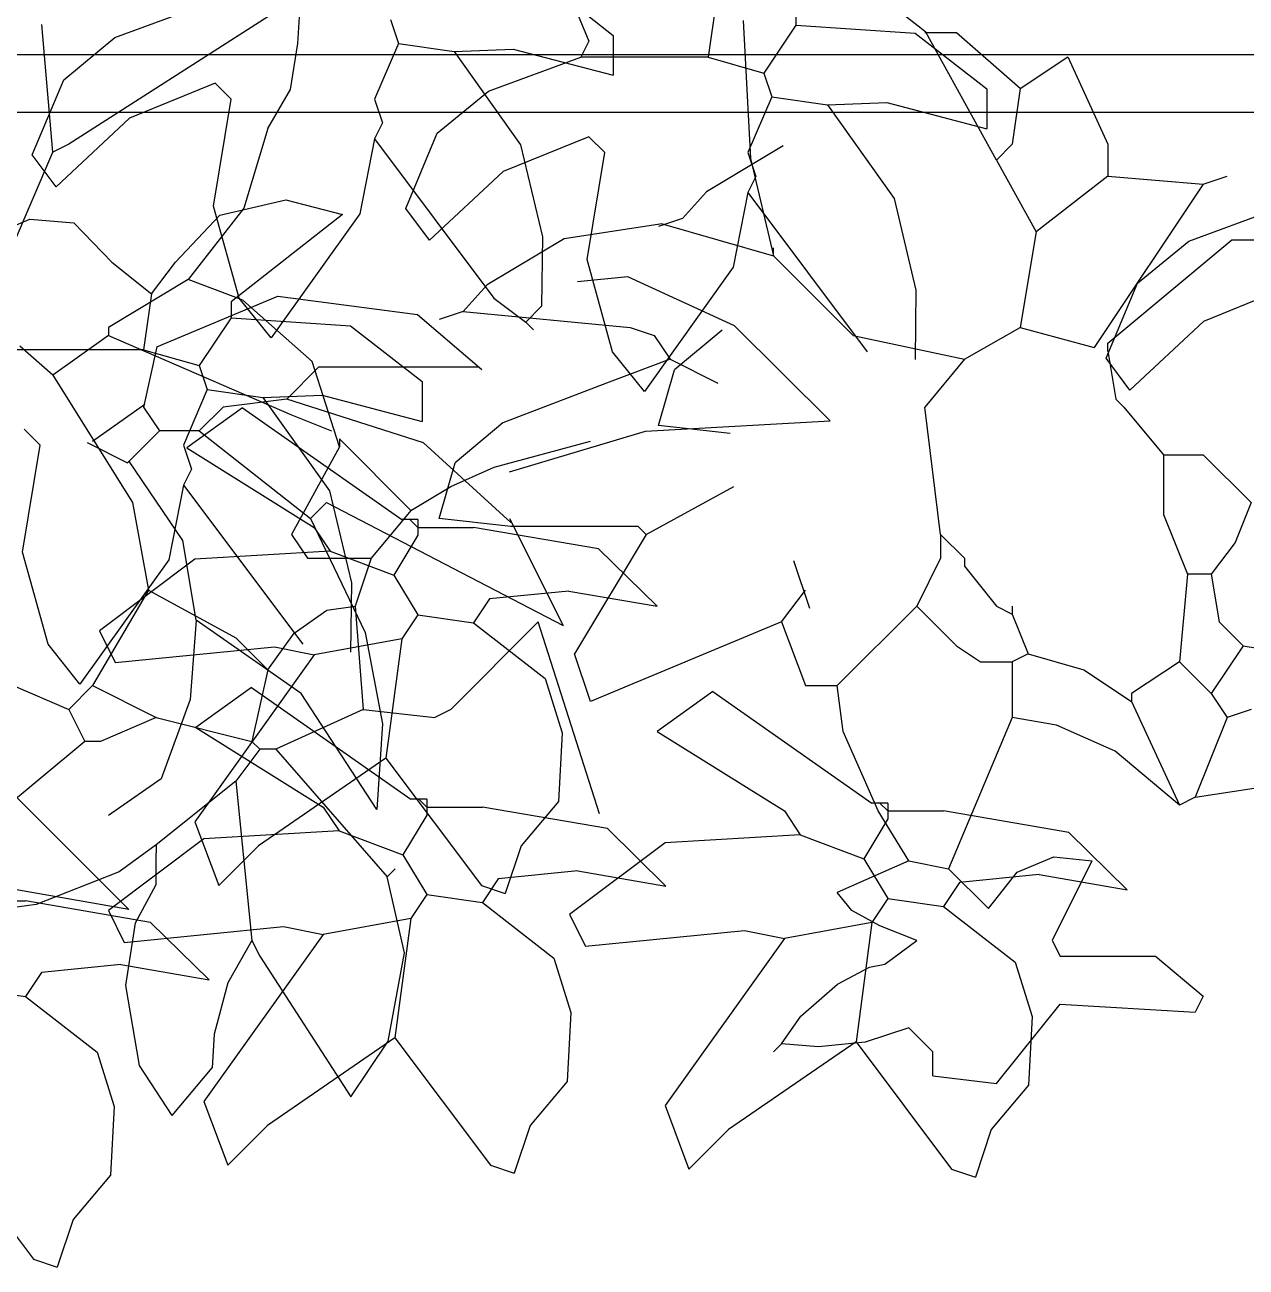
# Model space of a CAD drawing. Header units: millimetres. Extents: x 182 to 305, y 81 to 164.
# Drawn here: x 260.5463 to 260.7586, y 109.4168 to 109.6328 of the extents above; entities that cross this region are included whole.
import ezdxf

# ---------------------------------------------------------------- set-up
doc = ezdxf.new("R2010")
doc.units = ezdxf.units.MM
doc.layers.add('86', color=7, linetype='Continuous')
doc.layers.add('LF', color=7, linetype='Continuous')

msp = doc.modelspace()

# ---------------------------------------------------------------- linework, layer by layer
at = {"layer": '86', "color": 252}
for p, q in [((260.666455, 109.636878), (260.665072, 109.627192)), ((260.666455, 109.636878), (260.665072, 109.627192)), ((260.680295, 109.635495), (260.680295, 109.632726)), ((260.680295, 109.635495), (260.680295, 109.632726)), ((260.551133, 109.610651), (260.549224, 109.63288)), ((260.551133, 109.610651), (260.549224, 109.63288)), ((260.588493, 109.634171), (260.553902, 109.612033)), ((260.588493, 109.634171), (260.553902, 109.612033)), ((260.561936, 109.630583), (260.57232, 109.634407)), ((260.561936, 109.630583), (260.57232, 109.634407)), ((260.593705, 109.629551), (260.594031, 109.634171)), ((260.593705, 109.629551), (260.594031, 109.634171)), ((260.609825, 109.63373), (260.611212, 109.629579)), ((260.609825, 109.63373), (260.611212, 109.629579)), ((260.642461, 109.634407), (260.644315, 109.629957)), ((260.642461, 109.634407), (260.644315, 109.629957)), ((260.644146, 109.634407), (260.648575, 109.630961)), ((260.644146, 109.634407), (260.648575, 109.630961)), ((260.671149, 109.633545), (260.67242, 109.60958)), ((260.671149, 109.633545), (260.67242, 109.60958)), ((260.702922, 109.631548), (260.699218, 109.634407)), ((260.702922, 109.631548), (260.699218, 109.634407)), ((260.55304, 109.62326), (260.561936, 109.630583)), ((260.55304, 109.62326), (260.561936, 109.630583)), ((260.648575, 109.630961), (260.648575, 109.624045)), ((260.648575, 109.630961), (260.648575, 109.624045)), ((260.680295, 109.632726), (260.674757, 109.624423)), ((260.680295, 109.632726), (260.674757, 109.624423)), ((260.680295, 109.632726), (260.701052, 109.631344)), ((260.680295, 109.632726), (260.701052, 109.631344)), ((260.701052, 109.631344), (260.713507, 109.621654)), ((260.701052, 109.631344), (260.713507, 109.621654)), ((260.708269, 109.631408), (260.702735, 109.631408)), ((260.708269, 109.631408), (260.702735, 109.631408)), ((260.715189, 109.609264), (260.702922, 109.631548)), ((260.715189, 109.609264), (260.702922, 109.631548)), ((260.719341, 109.621718), (260.708269, 109.631408)), ((260.719341, 109.621718), (260.708269, 109.631408)), ((260.592434, 109.621563), (260.593705, 109.629551)), ((260.592434, 109.621563), (260.593705, 109.629551)), ((260.611212, 109.629579), (260.607061, 109.619894)), ((260.611212, 109.629579), (260.607061, 109.619894)), ((260.611212, 109.629579), (260.620897, 109.628196)), ((260.611212, 109.629579), (260.620897, 109.628196)), ((260.620899, 109.628197), (260.6312, 109.628586)), ((260.620899, 109.628197), (260.6312, 109.628586)), ((260.6312, 109.628586), (260.648575, 109.624045)), ((260.6312, 109.628586), (260.648575, 109.624045)), ((260.644315, 109.629957), (260.642933, 109.627192)), ((260.644315, 109.629957), (260.642933, 109.627192)), ((260.620899, 109.628196), (260.632471, 109.611943)), ((260.620899, 109.628196), (260.632471, 109.611943)), ((260.626868, 109.621276), (260.642933, 109.627192)), ((260.626868, 109.621276), (260.642933, 109.627192)), ((260.665072, 109.627192), (260.642933, 109.627192)), ((260.665072, 109.627192), (260.642933, 109.627192)), ((260.665072, 109.627192), (260.674757, 109.624423)), ((260.665072, 109.627192), (260.674757, 109.624423)), ((260.719341, 109.621718), (260.727643, 109.627256)), ((260.719341, 109.621718), (260.727643, 109.627256)), ((260.727643, 109.627256), (260.734564, 109.612033)), ((260.727643, 109.627256), (260.734564, 109.612033)), ((260.674757, 109.624423), (260.676144, 109.620272)), ((260.674757, 109.624423), (260.676144, 109.620272)), ((260.547554, 109.610204), (260.55304, 109.62326)), ((260.547554, 109.610204), (260.55304, 109.62326)), ((260.579383, 109.62266), (260.564478, 109.616603)), ((260.579383, 109.62266), (260.564478, 109.616603)), ((260.579383, 109.622658), (260.582152, 109.619894)), ((260.579383, 109.622658), (260.582152, 109.619894)), ((260.579093, 109.601291), (260.582152, 109.619894)), ((260.579093, 109.601291), (260.582152, 109.619894)), ((260.588496, 109.614802), (260.592434, 109.621563)), ((260.588496, 109.614802), (260.592434, 109.621563)), ((260.607061, 109.619894), (260.608443, 109.615742)), ((260.607061, 109.619894), (260.608443, 109.615742)), ((260.617971, 109.613953), (260.626868, 109.621276)), ((260.617971, 109.613953), (260.626868, 109.621276)), ((260.676144, 109.620272), (260.671993, 109.610587)), ((260.676144, 109.620272), (260.671993, 109.610587)), ((260.676144, 109.620272), (260.685829, 109.61889)), ((260.676144, 109.620272), (260.685829, 109.61889)), ((260.713507, 109.621654), (260.713507, 109.614738)), ((260.713507, 109.621654), (260.713507, 109.614738)), ((260.719341, 109.621718), (260.717958, 109.612033)), ((260.719341, 109.621718), (260.717958, 109.612033)), ((260.68583, 109.61889), (260.696132, 109.619279)), ((260.68583, 109.61889), (260.696132, 109.619279)), ((260.685831, 109.618889), (260.697403, 109.602636)), ((260.685831, 109.618889), (260.697403, 109.602636)), ((260.696132, 109.619279), (260.713507, 109.614738)), ((260.696132, 109.619279), (260.713507, 109.614738)), ((260.564478, 109.616603), (260.551706, 109.60467)), ((260.564478, 109.616603), (260.551706, 109.60467)), ((260.608443, 109.615742), (260.607061, 109.612973)), ((260.608443, 109.615742), (260.607061, 109.612973)), ((260.588496, 109.614802), (260.584344, 109.600961)), ((260.588496, 109.614802), (260.584344, 109.600961)), ((260.612486, 109.600897), (260.617971, 109.613953)), ((260.612486, 109.600897), (260.617971, 109.613953)), ((260.644315, 109.613353), (260.62941, 109.607296)), ((260.644315, 109.613353), (260.62941, 109.607296)), ((260.644315, 109.613352), (260.647084, 109.610587)), ((260.644315, 109.613352), (260.647084, 109.610587)), ((260.553902, 109.612033), (260.551133, 109.610651)), ((260.553902, 109.612033), (260.551133, 109.610651)), ((260.60706, 109.612972), (260.604511, 109.59996)), ((260.60706, 109.612972), (260.604511, 109.59996)), ((260.607061, 109.612973), (260.627818, 109.585296)), ((260.607061, 109.612973), (260.627818, 109.585296)), ((260.632471, 109.611943), (260.636284, 109.595966)), ((260.632471, 109.611943), (260.636284, 109.595966)), ((260.678134, 109.611747), (260.66479, 109.603758)), ((260.678134, 109.611747), (260.66479, 109.603758)), ((260.717958, 109.612033), (260.715189, 109.609264)), ((260.717958, 109.612033), (260.715189, 109.609264)), ((260.734564, 109.612033), (260.734564, 109.606499)), ((260.734564, 109.612033), (260.734564, 109.606499)), ((260.54414, 109.594268), (260.551133, 109.610651)), ((260.54414, 109.594268), (260.551133, 109.610651)), ((260.551706, 109.60467), (260.547554, 109.610204)), ((260.551706, 109.60467), (260.547554, 109.610204)), ((260.644025, 109.591985), (260.647084, 109.610587)), ((260.644025, 109.591985), (260.647084, 109.610587)), ((260.671993, 109.610587), (260.673375, 109.606435)), ((260.671993, 109.610587), (260.673375, 109.606435)), ((260.67242, 109.60958), (260.676444, 109.592658)), ((260.67242, 109.60958), (260.676444, 109.592658)), ((260.715189, 109.609264), (260.72211, 109.59681)), ((260.715189, 109.609264), (260.72211, 109.59681)), ((260.62941, 109.607296), (260.616637, 109.595364)), ((260.62941, 109.607296), (260.616637, 109.595364)), ((260.673375, 109.606435), (260.671993, 109.603666)), ((260.673375, 109.606435), (260.671993, 109.603666)), ((260.734564, 109.606499), (260.72211, 109.59681)), ((260.734564, 109.606499), (260.72211, 109.59681)), ((260.75117, 109.605113), (260.732214, 109.576694)), ((260.75117, 109.605113), (260.732214, 109.576694)), ((260.734564, 109.606499), (260.75117, 109.605113)), ((260.734564, 109.606499), (260.75117, 109.605113)), ((260.75117, 109.605113), (260.755321, 109.606499)), ((260.75117, 109.605113), (260.755321, 109.606499)), ((260.66479, 109.603758), (260.660598, 109.59912)), ((260.66479, 109.603758), (260.660598, 109.59912)), ((260.671992, 109.603665), (260.669443, 109.590653)), ((260.671992, 109.603665), (260.669443, 109.590653)), ((260.671993, 109.603666), (260.692749, 109.575989)), ((260.671993, 109.603666), (260.692749, 109.575989)), ((260.697403, 109.602636), (260.701215, 109.586659)), ((260.697403, 109.602636), (260.701215, 109.586659)), ((260.584344, 109.600961), (260.574659, 109.588507)), ((260.584344, 109.600961), (260.574659, 109.588507)), ((260.583535, 109.585296), (260.579093, 109.601291)), ((260.583535, 109.585296), (260.579093, 109.601291)), ((260.580179, 109.599706), (260.591617, 109.602369)), ((260.580179, 109.599706), (260.591617, 109.602369)), ((260.591617, 109.602369), (260.601505, 109.599853)), ((260.591617, 109.602369), (260.601505, 109.599853)), ((260.616637, 109.595364), (260.612486, 109.600897)), ((260.616637, 109.595364), (260.612486, 109.600897)), ((260.748643, 109.595215), (260.764707, 109.601132)), ((260.748643, 109.595215), (260.764707, 109.601132)), ((260.539234, 109.595702), (260.547135, 109.59904)), ((260.539234, 109.595702), (260.547135, 109.59904)), ((260.547135, 109.59904), (260.554761, 109.598375)), ((260.547135, 109.59904), (260.554761, 109.598375)), ((260.554761, 109.598375), (260.561378, 109.59155)), ((260.554761, 109.598375), (260.561378, 109.59155)), ((260.572445, 109.59155), (260.580179, 109.599706)), ((260.572445, 109.59155), (260.580179, 109.599706)), ((260.601505, 109.599853), (260.582135, 109.584634)), ((260.601505, 109.599853), (260.582135, 109.584634)), ((260.604511, 109.59996), (260.589071, 109.578377)), ((260.604511, 109.59996), (260.589071, 109.578377)), ((260.657069, 109.598196), (260.640012, 109.5956)), ((260.657069, 109.598196), (260.640012, 109.5956)), ((260.660598, 109.59912), (260.656447, 109.597738)), ((260.660598, 109.59912), (260.656447, 109.597738)), ((260.657069, 109.598196), (260.676444, 109.592658)), ((260.657069, 109.598196), (260.676444, 109.592658)), ((260.72211, 109.59681), (260.719341, 109.580204)), ((260.72211, 109.59681), (260.719341, 109.580204)), ((260.640012, 109.5956), (260.626667, 109.587611)), ((260.640012, 109.5956), (260.626667, 109.587611)), ((260.636284, 109.595966), (260.63612, 109.583913)), ((260.636284, 109.595966), (260.63612, 109.583913)), ((260.676444, 109.592658), (260.676444, 109.594045)), ((260.676444, 109.592658), (260.676444, 109.594045)), ((260.734564, 109.577439), (260.756152, 109.595427)), ((260.734564, 109.577439), (260.756152, 109.595427)), ((260.739746, 109.587892), (260.748643, 109.595215)), ((260.739746, 109.587892), (260.748643, 109.595215)), ((260.756152, 109.595427), (260.800986, 109.595427)), ((260.756152, 109.595427), (260.800986, 109.595427)), ((260.648466, 109.575989), (260.644025, 109.591985)), ((260.648466, 109.575989), (260.644025, 109.591985)), ((260.676444, 109.592658), (260.690281, 109.578822)), ((260.676444, 109.592658), (260.690281, 109.578822)), ((260.561378, 109.59155), (260.568294, 109.586016)), ((260.561378, 109.59155), (260.568294, 109.586016)), ((260.568294, 109.586016), (260.572445, 109.59155)), ((260.568294, 109.586016), (260.572445, 109.59155)), ((260.669443, 109.590653), (260.654003, 109.56907)), ((260.669443, 109.590653), (260.654003, 109.56907)), ((260.574659, 109.588507), (260.560823, 109.580204)), ((260.574659, 109.588507), (260.560823, 109.580204)), ((260.584174, 109.584948), (260.574659, 109.588507)), ((260.584174, 109.584948), (260.574659, 109.588507)), ((260.626667, 109.587611), (260.622476, 109.582973)), ((260.626667, 109.587611), (260.622476, 109.582973)), ((260.651095, 109.589012), (260.642369, 109.588127)), ((260.651095, 109.589012), (260.642369, 109.588127)), ((260.669675, 109.58046), (260.651095, 109.589012)), ((260.669675, 109.58046), (260.651095, 109.589012)), ((260.734261, 109.574836), (260.739746, 109.587892)), ((260.734261, 109.574836), (260.739746, 109.587892)), ((260.568294, 109.586016), (260.566911, 109.576331)), ((260.568294, 109.586016), (260.566911, 109.576331)), ((260.569212, 109.57682), (260.590225, 109.585625)), ((260.569212, 109.57682), (260.590225, 109.585625)), ((260.589068, 109.578379), (260.583535, 109.585296)), ((260.589068, 109.578379), (260.583535, 109.585296)), ((260.590225, 109.585625), (260.61456, 109.582438)), ((260.590225, 109.585625), (260.61456, 109.582438)), ((260.627818, 109.585296), (260.633351, 109.581144)), ((260.627818, 109.585296), (260.633351, 109.581144)), ((260.701215, 109.586659), (260.701052, 109.574607)), ((260.701215, 109.586659), (260.701052, 109.574607)), ((260.76609, 109.587292), (260.751184, 109.581235)), ((260.76609, 109.587292), (260.751184, 109.581235)), ((260.582135, 109.584634), (260.582135, 109.581865)), ((260.582135, 109.584634), (260.582135, 109.581865)), ((260.596247, 109.574297), (260.584174, 109.584948)), ((260.596247, 109.574297), (260.584174, 109.584948)), ((260.63612, 109.583913), (260.633351, 109.581144)), ((260.63612, 109.583913), (260.633351, 109.581144)), ((260.582135, 109.581865), (260.576597, 109.573562)), ((260.582135, 109.581865), (260.576597, 109.573562)), ((260.582135, 109.581865), (260.602892, 109.580483)), ((260.582135, 109.581865), (260.602892, 109.580483)), ((260.61456, 109.582438), (260.625714, 109.572878)), ((260.61456, 109.582438), (260.625714, 109.572878)), ((260.622476, 109.582973), (260.618324, 109.581591)), ((260.622476, 109.582973), (260.618324, 109.581591)), ((260.622476, 109.582973), (260.651536, 109.580204)), ((260.622476, 109.582973), (260.651536, 109.580204)), ((260.633351, 109.581144), (260.634734, 109.579762)), ((260.633351, 109.581144), (260.634734, 109.579762)), ((260.751184, 109.581235), (260.738412, 109.569303)), ((260.751184, 109.581235), (260.738412, 109.569303)), ((260.560823, 109.578822), (260.551133, 109.571901)), ((260.560823, 109.578822), (260.551133, 109.571901)), ((260.560823, 109.580204), (260.560823, 109.578822)), ((260.560823, 109.580204), (260.560823, 109.578822)), ((260.560823, 109.578822), (260.592647, 109.564985)), ((260.560823, 109.578822), (260.592647, 109.564985)), ((260.602892, 109.580483), (260.615346, 109.570793)), ((260.602892, 109.580483), (260.615346, 109.570793)), ((260.651536, 109.580204), (260.655687, 109.578822)), ((260.651536, 109.580204), (260.655687, 109.578822)), ((260.655687, 109.578822), (260.658452, 109.57467)), ((260.655687, 109.578822), (260.658452, 109.57467)), ((260.667515, 109.579745), (260.659212, 109.572829)), ((260.667515, 109.579745), (260.659212, 109.572829)), ((260.686284, 109.563944), (260.669675, 109.58046)), ((260.686284, 109.563944), (260.669675, 109.58046)), ((260.690281, 109.578822), (260.709655, 109.57467)), ((260.690281, 109.578822), (260.709655, 109.57467)), ((260.709655, 109.57467), (260.719341, 109.580204)), ((260.709655, 109.57467), (260.719341, 109.580204)), ((260.719341, 109.580204), (260.732214, 109.576694)), ((260.719341, 109.580204), (260.732214, 109.576694)), ((260.551133, 109.571901), (260.545411, 109.57696)), ((260.551133, 109.571901), (260.545411, 109.57696)), ((260.569212, 109.57682), (260.566888, 109.566368)), ((260.569212, 109.57682), (260.566888, 109.566368)), ((260.734564, 109.576053), (260.734564, 109.577439)), ((260.734564, 109.576053), (260.734564, 109.577439)), ((260.566911, 109.576331), (260.544772, 109.576331)), ((260.566911, 109.576331), (260.544772, 109.576331)), ((260.566911, 109.576331), (260.576597, 109.573562)), ((260.566911, 109.576331), (260.576597, 109.573562)), ((260.658452, 109.57467), (260.647384, 109.570519)), ((260.658452, 109.57467), (260.647384, 109.570519)), ((260.654, 109.569073), (260.648466, 109.575989)), ((260.654, 109.569073), (260.648466, 109.575989)), ((260.658452, 109.57467), (260.666755, 109.570519)), ((260.658452, 109.57467), (260.666755, 109.570519)), ((260.709655, 109.57467), (260.702735, 109.566368)), ((260.709655, 109.57467), (260.702735, 109.566368)), ((260.738412, 109.569303), (260.734261, 109.574836)), ((260.738412, 109.569303), (260.734261, 109.574836)), ((260.734564, 109.576053), (260.735946, 109.56775)), ((260.734564, 109.576053), (260.735946, 109.56775)), ((260.576597, 109.573562), (260.577983, 109.569411)), ((260.576597, 109.573562), (260.577983, 109.569411)), ((260.597331, 109.573288), (260.591797, 109.56775)), ((260.597331, 109.573288), (260.591797, 109.56775)), ((260.60095, 109.559447), (260.596247, 109.574297)), ((260.60095, 109.559447), (260.596247, 109.574297)), ((260.625275, 109.573288), (260.597331, 109.573288)), ((260.625275, 109.573288), (260.597331, 109.573288)), ((260.656447, 109.56314), (260.659212, 109.572829)), ((260.656447, 109.56314), (260.659212, 109.572829)), ((260.551133, 109.571901), (260.564974, 109.549762)), ((260.551133, 109.571901), (260.564974, 109.549762)), ((260.615346, 109.570793), (260.615346, 109.563877)), ((260.615346, 109.570793), (260.615346, 109.563877)), ((260.647384, 109.570519), (260.629392, 109.563599)), ((260.647384, 109.570519), (260.629392, 109.563599)), ((260.577983, 109.569411), (260.573832, 109.559726)), ((260.577983, 109.569411), (260.573832, 109.559726)), ((260.577983, 109.569411), (260.587669, 109.568028)), ((260.577983, 109.569411), (260.587669, 109.568028)), ((260.58767, 109.568029), (260.597971, 109.568418)), ((260.58767, 109.568029), (260.597971, 109.568418)), ((260.58767, 109.568028), (260.599242, 109.551775)), ((260.58767, 109.568028), (260.599242, 109.551775)), ((260.597971, 109.568418), (260.615346, 109.563877)), ((260.597971, 109.568418), (260.615346, 109.563877)), ((260.558, 109.560449), (260.56715, 109.566839)), ((260.558, 109.560449), (260.56715, 109.566839)), ((260.566888, 109.566368), (260.569657, 109.562216)), ((260.566888, 109.566368), (260.569657, 109.562216)), ((260.584135, 109.566209), (260.574445, 109.559292)), ((260.584135, 109.566209), (260.574445, 109.559292)), ((260.580725, 109.566368), (260.576574, 109.562216)), ((260.580725, 109.566368), (260.576574, 109.562216)), ((260.591797, 109.56775), (260.580725, 109.566368)), ((260.591797, 109.56775), (260.580725, 109.566368)), ((260.584135, 109.566209), (260.611808, 109.546838)), ((260.584135, 109.566209), (260.611808, 109.546838)), ((260.615574, 109.560131), (260.591797, 109.56775)), ((260.615574, 109.560131), (260.591797, 109.56775)), ((260.705504, 109.544228), (260.702735, 109.566368)), ((260.705504, 109.544228), (260.702735, 109.566368)), ((260.735946, 109.56775), (260.737329, 109.566368)), ((260.735946, 109.56775), (260.737329, 109.566368)), ((260.737329, 109.566368), (260.744249, 109.558065)), ((260.737329, 109.566368), (260.744249, 109.558065)), ((260.592647, 109.564985), (260.599568, 109.562216)), ((260.592647, 109.564985), (260.599568, 109.562216)), ((260.654192, 109.562175), (260.686284, 109.563944)), ((260.654192, 109.562175), (260.686284, 109.563944)), ((260.546155, 109.56249), (260.548924, 109.559726)), ((260.546155, 109.56249), (260.548924, 109.559726)), ((260.564119, 109.556682), (260.569657, 109.562216)), ((260.564119, 109.556682), (260.569657, 109.562216)), ((260.576574, 109.562216), (260.569657, 109.562216)), ((260.576574, 109.562216), (260.569657, 109.562216)), ((260.576574, 109.562216), (260.595948, 109.546993)), ((260.576574, 109.562216), (260.595948, 109.546993)), ((260.629392, 109.563599), (260.621089, 109.556682)), ((260.629392, 109.563599), (260.621089, 109.556682)), ((260.630545, 109.555097), (260.654192, 109.562175)), ((260.630545, 109.555097), (260.654192, 109.562175)), ((260.668901, 109.561757), (260.656447, 109.56314)), ((260.668901, 109.561757), (260.656447, 109.56314)), ((260.545864, 109.541123), (260.548924, 109.559726)), ((260.545864, 109.541123), (260.548924, 109.559726)), ((260.557082, 109.560201), (260.564119, 109.556682)), ((260.557082, 109.560201), (260.564119, 109.556682)), ((260.573832, 109.559726), (260.575214, 109.555574)), ((260.573832, 109.559726), (260.575214, 109.555574)), ((260.60095, 109.559447), (260.592647, 109.544228)), ((260.60095, 109.559447), (260.592647, 109.544228)), ((260.60095, 109.560834), (260.60095, 109.559447)), ((260.60095, 109.560834), (260.613404, 109.54838)), ((260.60095, 109.560834), (260.60095, 109.559447)), ((260.60095, 109.560834), (260.613404, 109.54838)), ((260.630784, 109.546321), (260.615574, 109.560131)), ((260.630784, 109.546321), (260.615574, 109.560131)), ((260.627872, 109.555922), (260.644648, 109.560449)), ((260.627872, 109.555922), (260.644648, 109.560449)), ((260.574445, 109.559292), (260.596589, 109.545452)), ((260.574445, 109.559292), (260.596589, 109.545452)), ((260.744249, 109.558065), (260.744226, 109.547669)), ((260.744249, 109.558065), (260.744226, 109.547669)), ((260.744249, 109.558065), (260.75117, 109.558065)), ((260.744249, 109.558065), (260.75117, 109.558065)), ((260.75117, 109.558065), (260.759472, 109.549762)), ((260.75117, 109.558065), (260.759472, 109.549762)), ((260.573759, 109.54314), (260.564354, 109.556987)), ((260.573759, 109.54314), (260.564354, 109.556987)), ((260.575214, 109.555574), (260.573832, 109.552805)), ((260.575214, 109.555574), (260.573832, 109.552805)), ((260.618324, 109.546993), (260.621089, 109.556682)), ((260.618324, 109.546993), (260.621089, 109.556682)), ((260.620325, 109.552531), (260.627872, 109.555922)), ((260.620325, 109.552531), (260.627872, 109.555922)), ((260.573831, 109.552804), (260.571282, 109.539792)), ((260.573831, 109.552804), (260.571282, 109.539792)), ((260.573832, 109.552805), (260.594589, 109.525128)), ((260.573832, 109.552805), (260.594589, 109.525128)), ((260.599242, 109.551775), (260.603055, 109.535798)), ((260.599242, 109.551775), (260.603055, 109.535798)), ((260.613404, 109.54838), (260.620325, 109.552531)), ((260.613404, 109.54838), (260.620325, 109.552531)), ((260.6543, 109.544228), (260.669524, 109.552531)), ((260.6543, 109.544228), (260.669524, 109.552531)), ((260.564974, 109.549762), (260.567739, 109.534539)), ((260.564974, 109.549762), (260.567739, 109.534539)), ((260.595948, 109.546993), (260.598717, 109.549762)), ((260.595948, 109.546993), (260.598717, 109.549762)), ((260.598717, 109.549762), (260.639862, 109.528368)), ((260.598717, 109.549762), (260.639862, 109.528368)), ((260.759472, 109.549762), (260.756703, 109.542842)), ((260.759472, 109.549762), (260.756703, 109.542842)), ((260.595948, 109.546993), (260.605434, 109.5272)), ((260.595948, 109.546993), (260.605434, 109.5272)), ((260.613404, 109.54838), (260.606488, 109.540077)), ((260.613404, 109.54838), (260.606488, 109.540077)), ((260.613195, 109.546838), (260.611808, 109.546838)), ((260.613195, 109.546838), (260.611808, 109.546838)), ((260.614577, 109.546838), (260.613195, 109.546838)), ((260.613195, 109.546838), (260.614577, 109.545452)), ((260.614577, 109.546838), (260.613195, 109.546838)), ((260.613195, 109.546838), (260.614577, 109.545452)), ((260.614577, 109.546838), (260.614577, 109.545452)), ((260.614577, 109.546838), (260.614577, 109.545452)), ((260.630779, 109.545611), (260.618324, 109.546993)), ((260.630779, 109.545611), (260.618324, 109.546993)), ((260.630542, 109.546993), (260.639862, 109.528368)), ((260.630542, 109.546993), (260.639862, 109.528368)), ((260.744226, 109.547669), (260.748401, 109.537308)), ((260.744226, 109.547669), (260.748401, 109.537308)), ((260.592647, 109.544228), (260.595416, 109.540077)), ((260.592647, 109.544228), (260.595416, 109.540077)), ((260.596589, 109.545452), (260.599354, 109.5413)), ((260.596589, 109.545452), (260.599354, 109.5413)), ((260.614577, 109.545452), (260.624262, 109.545452)), ((260.614577, 109.545452), (260.614577, 109.544069)), ((260.614577, 109.545452), (260.624262, 109.545452)), ((260.614577, 109.545452), (260.614577, 109.544069)), ((260.646023, 109.541707), (260.624262, 109.545452)), ((260.646023, 109.541707), (260.624262, 109.545452)), ((260.652918, 109.545611), (260.630779, 109.545611)), ((260.652918, 109.545611), (260.630779, 109.545611)), ((260.6543, 109.544228), (260.641846, 109.523471)), ((260.6543, 109.544228), (260.641846, 109.523471)), ((260.6543, 109.544228), (260.652918, 109.545611)), ((260.6543, 109.544228), (260.652918, 109.545611)), ((260.705504, 109.544228), (260.709655, 109.540077)), ((260.705504, 109.544228), (260.705504, 109.540077)), ((260.705504, 109.544228), (260.709655, 109.540077)), ((260.705504, 109.544228), (260.705504, 109.540077)), ((260.576029, 109.529325), (260.573759, 109.54314)), ((260.576029, 109.529325), (260.573759, 109.54314)), ((260.614577, 109.544069), (260.610426, 109.537149)), ((260.614577, 109.544069), (260.610426, 109.537149)), ((260.756703, 109.542842), (260.752552, 109.537308)), ((260.756703, 109.542842), (260.752552, 109.537308)), ((260.550306, 109.525128), (260.545864, 109.541123)), ((260.550306, 109.525128), (260.545864, 109.541123)), ((260.575832, 109.539918), (260.559226, 109.527464)), ((260.575832, 109.539918), (260.559226, 109.527464)), ((260.599354, 109.5413), (260.575832, 109.539918)), ((260.599354, 109.5413), (260.575832, 109.539918)), ((260.595416, 109.540077), (260.606488, 109.540077)), ((260.595416, 109.540077), (260.606488, 109.540077)), ((260.599354, 109.5413), (260.610426, 109.537149)), ((260.599354, 109.5413), (260.610426, 109.537149)), ((260.606488, 109.540077), (260.603719, 109.531774)), ((260.606488, 109.540077), (260.603719, 109.531774)), ((260.656191, 109.531722), (260.646023, 109.541707)), ((260.656191, 109.531722), (260.646023, 109.541707)), ((260.705504, 109.540077), (260.701353, 109.531774)), ((260.705504, 109.540077), (260.701353, 109.531774)), ((260.709655, 109.540077), (260.709655, 109.53869)), ((260.709655, 109.540077), (260.709655, 109.53869)), ((260.571282, 109.539792), (260.555842, 109.518209)), ((260.571282, 109.539792), (260.555842, 109.518209)), ((260.682738, 109.531315), (260.679969, 109.539618)), ((260.682738, 109.531315), (260.679969, 109.539618)), ((260.709655, 109.53869), (260.715189, 109.531774)), ((260.709655, 109.53869), (260.715189, 109.531774)), ((260.603055, 109.535798), (260.602892, 109.523745)), ((260.603055, 109.535798), (260.602892, 109.523745)), ((260.610426, 109.537149), (260.614577, 109.530233)), ((260.610426, 109.537149), (260.614577, 109.530233)), ((260.748401, 109.537308), (260.747018, 109.522084)), ((260.748401, 109.537308), (260.747018, 109.522084)), ((260.752552, 109.537308), (260.748401, 109.537308)), ((260.752552, 109.537308), (260.748401, 109.537308)), ((260.752552, 109.537308), (260.753934, 109.529005)), ((260.752552, 109.537308), (260.753934, 109.529005)), ((260.567739, 109.534539), (260.558054, 109.517933)), ((260.567739, 109.534539), (260.558054, 109.517933)), ((260.567739, 109.534539), (260.582962, 109.526236)), ((260.567739, 109.534539), (260.582962, 109.526236)), ((260.640868, 109.534384), (260.627031, 109.532997)), ((260.640868, 109.534384), (260.627031, 109.532997)), ((260.640868, 109.534384), (260.656191, 109.531722)), ((260.640868, 109.534384), (260.656191, 109.531722)), ((260.677827, 109.529005), (260.681978, 109.534539)), ((260.677827, 109.529005), (260.681978, 109.534539)), ((260.598789, 109.531026), (260.603719, 109.531774)), ((260.598789, 109.531026), (260.603719, 109.531774)), ((260.603719, 109.531774), (260.605101, 109.513782)), ((260.603719, 109.531774), (260.605101, 109.513782)), ((260.627031, 109.532997), (260.624262, 109.528846)), ((260.627031, 109.532997), (260.624262, 109.528846)), ((260.701353, 109.531774), (260.687512, 109.517933)), ((260.701353, 109.531774), (260.687512, 109.517933)), ((260.701353, 109.531774), (260.708269, 109.524853)), ((260.701353, 109.531774), (260.708269, 109.524853)), ((260.715189, 109.531774), (260.717958, 109.530387)), ((260.715189, 109.531774), (260.717958, 109.530387)), ((260.717958, 109.531774), (260.717958, 109.530387)), ((260.717958, 109.531774), (260.717958, 109.530387)), ((260.576029, 109.529325), (260.575015, 109.515515)), ((260.576029, 109.529325), (260.575015, 109.515515)), ((260.594281, 109.516578), (260.576029, 109.529325)), ((260.594281, 109.516578), (260.576029, 109.529325)), ((260.59307, 109.527032), (260.598789, 109.531026)), ((260.59307, 109.527032), (260.598789, 109.531026)), ((260.614577, 109.530233), (260.611808, 109.526081)), ((260.614577, 109.530233), (260.611808, 109.526081)), ((260.614577, 109.530233), (260.624262, 109.528846)), ((260.614577, 109.530233), (260.624262, 109.528846)), ((260.717958, 109.530387), (260.720723, 109.523471)), ((260.717958, 109.530387), (260.720723, 109.523471)), ((260.559226, 109.527464), (260.561991, 109.52193)), ((260.559226, 109.527464), (260.561991, 109.52193)), ((260.588496, 109.520702), (260.59307, 109.527032)), ((260.588496, 109.520702), (260.59307, 109.527032)), ((260.605434, 109.5272), (260.608476, 109.511266)), ((260.605434, 109.5272), (260.608476, 109.511266)), ((260.635548, 109.529005), (260.620325, 109.513782)), ((260.635548, 109.529005), (260.620325, 109.513782)), ((260.624262, 109.528846), (260.636716, 109.519161)), ((260.624262, 109.528846), (260.636716, 109.519161)), ((260.646162, 109.495642), (260.635548, 109.529005)), ((260.646162, 109.495642), (260.635548, 109.529005)), ((260.677827, 109.529005), (260.644615, 109.515168)), ((260.677827, 109.529005), (260.644615, 109.515168)), ((260.677827, 109.529005), (260.681978, 109.517933)), ((260.677827, 109.529005), (260.681978, 109.517933)), ((260.753934, 109.529005), (260.758086, 109.524853)), ((260.753934, 109.529005), (260.758086, 109.524853)), ((260.55584, 109.518211), (260.550306, 109.525128)), ((260.55584, 109.518211), (260.550306, 109.525128)), ((260.582962, 109.526236), (260.588496, 109.520702)), ((260.582962, 109.526236), (260.588496, 109.520702)), ((260.611808, 109.526081), (260.596589, 109.523312)), ((260.611808, 109.526081), (260.596589, 109.523312)), ((260.611808, 109.526081), (260.609043, 109.505324)), ((260.611808, 109.526081), (260.609043, 109.505324)), ((260.708269, 109.524853), (260.71242, 109.522084)), ((260.708269, 109.524853), (260.71242, 109.522084)), ((260.758086, 109.524853), (260.752552, 109.516551)), ((260.758086, 109.524853), (260.752552, 109.516551)), ((260.758086, 109.524853), (260.766389, 109.523471)), ((260.758086, 109.524853), (260.766389, 109.523471)), ((260.561991, 109.52193), (260.589668, 109.524695)), ((260.561991, 109.52193), (260.589668, 109.524695)), ((260.596589, 109.523312), (260.575832, 109.494252)), ((260.596589, 109.523312), (260.575832, 109.494252)), ((260.589668, 109.524695), (260.596589, 109.523312)), ((260.589668, 109.524695), (260.596589, 109.523312)), ((260.644615, 109.515168), (260.641846, 109.523471)), ((260.644615, 109.515168), (260.641846, 109.523471)), ((260.720723, 109.523471), (260.717958, 109.522084)), ((260.720723, 109.523471), (260.717958, 109.522084)), ((260.720723, 109.523471), (260.730412, 109.520702)), ((260.720723, 109.523471), (260.730412, 109.520702)), ((260.588496, 109.520702), (260.585731, 109.508248)), ((260.588496, 109.520702), (260.585731, 109.508248)), ((260.71242, 109.522084), (260.717958, 109.522084)), ((260.71242, 109.522084), (260.717958, 109.522084)), ((260.717958, 109.522084), (260.717958, 109.512399)), ((260.717958, 109.522084), (260.717958, 109.512399)), ((260.730412, 109.520702), (260.738715, 109.515168)), ((260.730412, 109.520702), (260.738715, 109.515168)), ((260.747018, 109.522084), (260.738715, 109.516551)), ((260.747018, 109.522084), (260.738715, 109.516551)), ((260.747018, 109.522084), (260.752552, 109.516551)), ((260.747018, 109.522084), (260.752552, 109.516551)), ((260.636716, 109.519161), (260.639669, 109.509753)), ((260.636716, 109.519161), (260.639669, 109.509753)), ((260.544217, 109.517933), (260.553902, 109.513782)), ((260.544217, 109.517933), (260.553902, 109.513782)), ((260.558054, 109.517933), (260.553902, 109.513782)), ((260.558054, 109.517933), (260.553902, 109.513782)), ((260.558054, 109.517933), (260.569125, 109.512399)), ((260.558054, 109.517933), (260.569125, 109.512399)), ((260.585691, 109.517582), (260.576001, 109.510666)), ((260.585691, 109.517582), (260.576001, 109.510666)), ((260.585691, 109.517582), (260.613364, 109.498212)), ((260.585691, 109.517582), (260.613364, 109.498212)), ((260.607462, 109.496395), (260.594281, 109.516578)), ((260.607462, 109.496395), (260.594281, 109.516578)), ((260.665877, 109.516902), (260.656188, 109.509985)), ((260.665877, 109.516902), (260.656188, 109.509985)), ((260.665877, 109.516902), (260.693551, 109.497531)), ((260.665877, 109.516902), (260.693551, 109.497531)), ((260.681978, 109.517933), (260.687512, 109.517933)), ((260.681978, 109.517933), (260.687512, 109.517933)), ((260.68856, 109.509989), (260.687512, 109.517933)), ((260.68856, 109.509989), (260.687512, 109.517933)), ((260.738715, 109.516551), (260.738715, 109.515168)), ((260.738715, 109.516551), (260.738715, 109.515168)), ((260.752552, 109.516551), (260.755321, 109.512399)), ((260.752552, 109.516551), (260.755321, 109.512399)), ((260.575015, 109.515515), (260.569945, 109.501706)), ((260.575015, 109.515515), (260.569945, 109.501706)), ((260.738715, 109.515168), (260.747018, 109.497176)), ((260.738715, 109.515168), (260.747018, 109.497176)), ((260.530908, 109.512399), (260.564316, 109.478991)), ((260.530908, 109.512399), (260.564316, 109.478991)), ((260.553902, 109.513782), (260.556671, 109.508248)), ((260.553902, 109.513782), (260.556671, 109.508248)), ((260.569125, 109.512399), (260.559436, 109.508248)), ((260.569125, 109.512399), (260.559436, 109.508248)), ((260.569125, 109.512399), (260.585731, 109.508248)), ((260.569125, 109.512399), (260.585731, 109.508248)), ((260.605101, 109.513782), (260.589882, 109.506865)), ((260.605101, 109.513782), (260.589882, 109.506865)), ((260.605101, 109.513782), (260.617556, 109.512399)), ((260.605101, 109.513782), (260.617556, 109.512399)), ((260.620325, 109.513782), (260.617556, 109.512399)), ((260.620325, 109.513782), (260.617556, 109.512399)), ((260.717958, 109.512399), (260.706886, 109.486108)), ((260.717958, 109.512399), (260.706886, 109.486108)), ((260.725671, 109.511055), (260.717958, 109.512399)), ((260.725671, 109.511055), (260.717958, 109.512399)), ((260.755321, 109.512399), (260.749783, 109.498563)), ((260.755321, 109.512399), (260.749783, 109.498563)), ((260.759472, 109.513782), (260.755321, 109.512399)), ((260.759472, 109.513782), (260.755321, 109.512399)), ((260.576001, 109.510666), (260.598145, 109.496825)), ((260.576001, 109.510666), (260.598145, 109.496825)), ((260.608476, 109.511266), (260.607462, 109.496395)), ((260.608476, 109.511266), (260.607462, 109.496395)), ((260.639669, 109.509753), (260.639033, 109.497771)), ((260.639669, 109.509753), (260.639033, 109.497771)), ((260.656188, 109.509985), (260.678332, 109.496144)), ((260.656188, 109.509985), (260.678332, 109.496144)), ((260.694661, 109.496143), (260.68856, 109.509989)), ((260.694661, 109.496143), (260.68856, 109.509989)), ((260.735838, 109.506528), (260.725671, 109.511055)), ((260.735838, 109.506528), (260.725671, 109.511055)), ((260.556671, 109.508248), (260.540065, 109.494411)), ((260.556671, 109.508248), (260.540065, 109.494411)), ((260.559436, 109.508248), (260.556671, 109.508248)), ((260.559436, 109.508248), (260.556671, 109.508248)), ((260.585731, 109.508248), (260.587113, 109.506865)), ((260.585731, 109.508248), (260.587113, 109.506865)), ((260.587113, 109.506865), (260.582962, 109.501327)), ((260.587113, 109.506865), (260.582962, 109.501327)), ((260.609043, 109.505324), (260.586899, 109.490101)), ((260.609043, 109.505324), (260.586899, 109.490101)), ((260.589882, 109.506865), (260.587113, 109.506865)), ((260.589882, 109.506865), (260.587113, 109.506865)), ((260.589882, 109.506865), (260.609253, 109.484722)), ((260.589882, 109.506865), (260.609253, 109.484722)), ((260.609043, 109.505324), (260.625649, 109.48318)), ((260.609043, 109.505324), (260.625649, 109.48318)), ((260.747018, 109.497176), (260.735838, 109.506528)), ((260.747018, 109.497176), (260.735838, 109.506528)), ((260.569945, 109.501706), (260.560819, 109.495332)), ((260.569945, 109.501706), (260.560819, 109.495332)), ((260.582962, 109.501327), (260.569125, 109.49026)), ((260.582962, 109.501327), (260.569125, 109.49026)), ((260.582962, 109.501327), (260.585731, 109.473654)), ((260.582962, 109.501327), (260.585731, 109.473654)), ((260.749783, 109.498563), (260.77746, 109.502714)), ((260.749783, 109.498563), (260.77746, 109.502714)), ((260.598145, 109.496825), (260.60091, 109.492674)), ((260.598145, 109.496825), (260.60091, 109.492674)), ((260.614751, 109.498212), (260.613364, 109.498212)), ((260.614751, 109.498212), (260.613364, 109.498212)), ((260.616133, 109.498212), (260.614751, 109.498212)), ((260.614751, 109.498212), (260.616133, 109.496825)), ((260.616133, 109.498212), (260.614751, 109.498212)), ((260.614751, 109.498212), (260.616133, 109.496825)), ((260.616133, 109.498212), (260.616133, 109.496825)), ((260.616133, 109.498212), (260.616133, 109.496825)), ((260.616133, 109.496825), (260.625818, 109.496825)), ((260.616133, 109.496825), (260.616133, 109.495443)), ((260.616133, 109.496825), (260.625818, 109.496825)), ((260.616133, 109.496825), (260.616133, 109.495443)), ((260.647579, 109.493081), (260.625818, 109.496825)), ((260.647579, 109.493081), (260.625818, 109.496825)), ((260.639033, 109.497771), (260.632565, 109.490101)), ((260.639033, 109.497771), (260.632565, 109.490101)), ((260.694937, 109.497531), (260.693551, 109.497531)), ((260.694937, 109.497531), (260.693551, 109.497531)), ((260.69632, 109.497531), (260.694937, 109.497531)), ((260.694937, 109.497531), (260.69632, 109.496144)), ((260.69632, 109.497531), (260.694937, 109.497531)), ((260.694937, 109.497531), (260.69632, 109.496144)), ((260.69632, 109.497531), (260.69632, 109.496144)), ((260.69632, 109.497531), (260.69632, 109.496144)), ((260.749783, 109.498563), (260.747018, 109.497176)), ((260.749783, 109.498563), (260.747018, 109.497176)), ((260.616133, 109.495443), (260.611982, 109.488522)), ((260.616133, 109.495443), (260.611982, 109.488522)), ((260.678332, 109.496144), (260.681096, 109.491993)), ((260.678332, 109.496144), (260.681096, 109.491993)), ((260.69632, 109.494762), (260.692168, 109.487842)), ((260.69632, 109.494762), (260.692168, 109.487842)), ((260.699966, 109.487491), (260.694661, 109.496143)), ((260.699966, 109.487491), (260.694661, 109.496143)), ((260.69632, 109.496144), (260.706005, 109.496144)), ((260.69632, 109.496144), (260.69632, 109.494762)), ((260.69632, 109.496144), (260.706005, 109.496144)), ((260.69632, 109.496144), (260.69632, 109.494762)), ((260.727766, 109.4924), (260.706005, 109.496144)), ((260.727766, 109.4924), (260.706005, 109.496144)), ((260.575832, 109.494252), (260.579983, 109.48318)), ((260.575832, 109.494252), (260.579983, 109.48318)), ((260.60091, 109.492674), (260.577388, 109.491291)), ((260.60091, 109.492674), (260.577388, 109.491291)), ((260.60091, 109.492674), (260.611982, 109.488522)), ((260.60091, 109.492674), (260.611982, 109.488522)), ((260.657747, 109.483095), (260.647579, 109.493081)), ((260.657747, 109.483095), (260.647579, 109.493081)), ((260.737933, 109.482415), (260.727766, 109.4924)), ((260.737933, 109.482415), (260.727766, 109.4924)), ((260.577388, 109.491291), (260.560782, 109.478837)), ((260.577388, 109.491291), (260.560782, 109.478837)), ((260.569125, 109.49026), (260.56265, 109.485593)), ((260.569125, 109.49026), (260.56265, 109.485593)), ((260.569125, 109.49026), (260.569125, 109.488873)), ((260.569125, 109.49026), (260.569125, 109.488873)), ((260.657575, 109.490611), (260.640969, 109.478156)), ((260.657575, 109.490611), (260.640969, 109.478156)), ((260.681096, 109.491993), (260.657575, 109.490611)), ((260.681096, 109.491993), (260.657575, 109.490611)), ((260.681096, 109.491993), (260.692168, 109.487842)), ((260.681096, 109.491993), (260.692168, 109.487842)), ((260.569125, 109.483339), (260.569125, 109.488873)), ((260.569125, 109.483339), (260.569125, 109.488873)), ((260.586899, 109.490101), (260.579983, 109.48318)), ((260.586899, 109.490101), (260.579983, 109.48318)), ((260.611982, 109.488522), (260.616133, 109.481606)), ((260.611982, 109.488522), (260.616133, 109.481606)), ((260.632565, 109.490101), (260.6298, 109.481798)), ((260.632565, 109.490101), (260.6298, 109.481798)), ((260.718808, 109.485491), (260.725162, 109.488154)), ((260.718808, 109.485491), (260.725162, 109.488154)), ((260.725162, 109.488154), (260.731795, 109.487491)), ((260.725162, 109.488154), (260.731795, 109.487491)), ((260.564316, 109.478991), (260.523992, 109.486108)), ((260.564316, 109.478991), (260.523992, 109.486108)), ((260.610639, 109.486108), (260.609253, 109.484722)), ((260.610639, 109.486108), (260.609253, 109.484722)), ((260.699966, 109.487491), (260.687512, 109.481957)), ((260.699966, 109.487491), (260.687512, 109.481957)), ((260.692168, 109.487842), (260.69632, 109.480925)), ((260.692168, 109.487842), (260.69632, 109.480925)), ((260.699966, 109.487491), (260.706886, 109.486108)), ((260.699966, 109.487491), (260.706886, 109.486108)), ((260.706886, 109.486108), (260.713807, 109.479188)), ((260.706886, 109.486108), (260.713807, 109.479188)), ((260.731795, 109.487491), (260.724874, 109.473654)), ((260.731795, 109.487491), (260.724874, 109.473654)), ((260.56265, 109.485593), (260.548229, 109.479897)), ((260.56265, 109.485593), (260.548229, 109.479897)), ((260.612293, 109.471477), (260.609253, 109.484722)), ((260.612293, 109.471477), (260.609253, 109.484722)), ((260.628587, 109.484371), (260.625818, 109.48022)), ((260.628587, 109.484371), (260.625818, 109.48022)), ((260.642424, 109.485758), (260.628587, 109.484371)), ((260.642424, 109.485758), (260.628587, 109.484371)), ((260.642424, 109.485758), (260.657747, 109.483095)), ((260.642424, 109.485758), (260.657747, 109.483095)), ((260.722611, 109.485077), (260.708774, 109.48369)), ((260.722611, 109.485077), (260.708774, 109.48369)), ((260.713807, 109.479188), (260.718808, 109.485491)), ((260.713807, 109.479188), (260.718808, 109.485491)), ((260.722611, 109.485077), (260.737933, 109.482415)), ((260.722611, 109.485077), (260.737933, 109.482415)), ((260.565486, 109.476677), (260.569125, 109.483339)), ((260.565486, 109.476677), (260.569125, 109.483339)), ((260.616133, 109.481606), (260.613364, 109.477455)), ((260.616133, 109.481606), (260.613364, 109.477455)), ((260.616133, 109.481606), (260.625818, 109.48022)), ((260.616133, 109.481606), (260.625818, 109.48022)), ((260.625649, 109.48318), (260.6298, 109.481798)), ((260.625649, 109.48318), (260.6298, 109.481798)), ((260.690085, 109.478834), (260.687512, 109.481957)), ((260.690085, 109.478834), (260.687512, 109.481957)), ((260.708774, 109.48369), (260.706005, 109.479539)), ((260.708774, 109.48369), (260.706005, 109.479539)), ((260.548229, 109.479897), (260.533145, 109.477805)), ((260.548229, 109.479897), (260.533145, 109.477805)), ((260.536682, 109.4805), (260.546368, 109.4805)), ((260.536682, 109.4805), (260.546368, 109.4805)), ((260.568129, 109.476755), (260.546368, 109.4805)), ((260.568129, 109.476755), (260.546368, 109.4805)), ((260.625818, 109.48022), (260.638272, 109.470534)), ((260.625818, 109.48022), (260.638272, 109.470534)), ((260.69632, 109.480925), (260.693551, 109.476774)), ((260.69632, 109.480925), (260.693551, 109.476774)), ((260.69632, 109.480925), (260.706005, 109.479539)), ((260.69632, 109.480925), (260.706005, 109.479539)), ((260.706005, 109.479539), (260.718459, 109.469854)), ((260.706005, 109.479539), (260.718459, 109.469854)), ((260.560782, 109.478837), (260.563547, 109.473303)), ((260.560782, 109.478837), (260.563547, 109.473303)), ((260.613364, 109.477455), (260.598145, 109.474686)), ((260.613364, 109.477455), (260.598145, 109.474686)), ((260.613364, 109.477455), (260.610599, 109.456698)), ((260.613364, 109.477455), (260.610599, 109.456698)), ((260.640969, 109.478156), (260.643734, 109.472622)), ((260.640969, 109.478156), (260.643734, 109.472622)), ((260.694915, 109.476171), (260.690085, 109.478834)), ((260.694915, 109.476171), (260.690085, 109.478834)), ((260.563547, 109.473303), (260.591224, 109.476068)), ((260.563547, 109.473303), (260.591224, 109.476068)), ((260.563832, 109.465781), (260.565486, 109.476677)), ((260.563832, 109.465781), (260.565486, 109.476677)), ((260.578296, 109.46677), (260.568129, 109.476755)), ((260.578296, 109.46677), (260.568129, 109.476755)), ((260.591224, 109.476068), (260.598145, 109.474686)), ((260.591224, 109.476068), (260.598145, 109.474686)), ((260.643734, 109.472622), (260.671411, 109.475387)), ((260.643734, 109.472622), (260.671411, 109.475387)), ((260.671411, 109.475387), (260.678332, 109.474005)), ((260.671411, 109.475387), (260.678332, 109.474005)), ((260.693551, 109.476774), (260.678332, 109.474005)), ((260.693551, 109.476774), (260.678332, 109.474005)), ((260.693551, 109.476774), (260.690786, 109.456017)), ((260.693551, 109.476774), (260.690786, 109.456017)), ((260.701353, 109.473654), (260.694915, 109.476171)), ((260.701353, 109.473654), (260.694915, 109.476171)), ((260.598145, 109.474686), (260.577388, 109.445626)), ((260.598145, 109.474686), (260.577388, 109.445626)), ((260.585731, 109.473654), (260.581561, 109.466276)), ((260.585731, 109.473654), (260.581561, 109.466276)), ((260.585731, 109.473654), (260.587113, 109.470885)), ((260.585731, 109.473654), (260.587113, 109.470885)), ((260.678332, 109.474005), (260.657575, 109.444945)), ((260.678332, 109.474005), (260.657575, 109.444945)), ((260.695815, 109.469503), (260.701353, 109.473654)), ((260.695815, 109.469503), (260.701353, 109.473654)), ((260.724874, 109.473654), (260.726261, 109.470885)), ((260.724874, 109.473654), (260.726261, 109.470885)), ((260.587113, 109.470885), (260.602922, 109.446455)), ((260.587113, 109.470885), (260.602922, 109.446455)), ((260.609456, 109.456122), (260.612293, 109.471477)), ((260.609456, 109.456122), (260.612293, 109.471477)), ((260.726261, 109.470885), (260.742867, 109.470885)), ((260.726261, 109.470885), (260.742867, 109.470885)), ((260.742867, 109.470885), (260.75117, 109.463965)), ((260.742867, 109.470885), (260.75117, 109.463965)), ((260.562973, 109.469432), (260.549137, 109.468045)), ((260.562973, 109.469432), (260.549137, 109.468045)), ((260.562973, 109.469432), (260.578296, 109.46677)), ((260.562973, 109.469432), (260.578296, 109.46677)), ((260.638272, 109.470534), (260.641225, 109.461127)), ((260.638272, 109.470534), (260.641225, 109.461127)), ((260.687544, 109.466053), (260.693136, 109.468982)), ((260.687544, 109.466053), (260.693136, 109.468982)), ((260.693136, 109.468982), (260.695815, 109.469503)), ((260.693136, 109.468982), (260.695815, 109.469503)), ((260.718459, 109.469854), (260.721412, 109.460446)), ((260.718459, 109.469854), (260.721412, 109.460446)), ((260.549137, 109.468045), (260.546368, 109.463894)), ((260.549137, 109.468045), (260.546368, 109.463894)), ((260.536682, 109.46528), (260.546368, 109.463894)), ((260.536682, 109.46528), (260.546368, 109.463894)), ((260.566195, 109.451912), (260.563832, 109.465781)), ((260.566195, 109.451912), (260.563832, 109.465781)), ((260.581561, 109.466276), (260.579197, 109.45736)), ((260.581561, 109.466276), (260.579197, 109.45736)), ((260.681189, 109.460461), (260.687544, 109.466053)), ((260.681189, 109.460461), (260.687544, 109.466053)), ((260.546368, 109.463894), (260.558822, 109.454209)), ((260.546368, 109.463894), (260.558822, 109.454209)), ((260.715189, 109.448746), (260.726261, 109.462582)), ((260.715189, 109.448746), (260.726261, 109.462582)), ((260.726261, 109.462582), (260.749783, 109.4612)), ((260.726261, 109.462582), (260.749783, 109.4612)), ((260.75117, 109.463965), (260.749783, 109.4612)), ((260.75117, 109.463965), (260.749783, 109.4612)), ((260.641225, 109.461127), (260.640589, 109.449144)), ((260.641225, 109.461127), (260.640589, 109.449144)), ((260.677825, 109.455662), (260.681189, 109.460461)), ((260.677825, 109.455662), (260.681189, 109.460461)), ((260.721412, 109.460446), (260.720776, 109.448463)), ((260.721412, 109.460446), (260.720776, 109.448463)), ((260.699966, 109.458431), (260.692373, 109.455934)), ((260.699966, 109.458431), (260.692373, 109.455934)), ((260.704117, 109.454279), (260.699966, 109.458431)), ((260.704117, 109.454279), (260.699966, 109.458431)), ((260.579197, 109.45736), (260.578811, 109.45151)), ((260.579197, 109.45736), (260.578811, 109.45151)), ((260.610599, 109.456698), (260.588455, 109.441474)), ((260.610599, 109.456698), (260.588455, 109.441474)), ((260.602922, 109.446455), (260.609456, 109.456122)), ((260.602922, 109.446455), (260.609456, 109.456122)), ((260.610599, 109.456698), (260.627205, 109.434554)), ((260.610599, 109.456698), (260.627205, 109.434554)), ((260.690786, 109.456017), (260.668642, 109.440794)), ((260.690786, 109.456017), (260.668642, 109.440794)), ((260.677827, 109.455662), (260.676444, 109.454279)), ((260.677827, 109.455662), (260.676444, 109.454279)), ((260.684239, 109.455135), (260.677825, 109.455662)), ((260.684239, 109.455135), (260.677825, 109.455662)), ((260.692373, 109.455934), (260.684239, 109.455135)), ((260.692373, 109.455934), (260.684239, 109.455135)), ((260.690786, 109.456017), (260.707391, 109.433873)), ((260.690786, 109.456017), (260.707391, 109.433873)), ((260.558822, 109.454209), (260.561774, 109.444801)), ((260.558822, 109.454209), (260.561774, 109.444801)), ((260.704117, 109.450128), (260.704117, 109.454279)), ((260.704117, 109.450128), (260.704117, 109.454279)), ((260.571891, 109.443209), (260.566195, 109.451912)), ((260.571891, 109.443209), (260.566195, 109.451912)), ((260.571891, 109.443209), (260.578811, 109.45151)), ((260.571891, 109.443209), (260.578811, 109.45151)), ((260.704117, 109.450128), (260.715189, 109.448746)), ((260.704117, 109.450128), (260.715189, 109.448746)), ((260.640589, 109.449144), (260.634121, 109.441474)), ((260.640589, 109.449144), (260.634121, 109.441474)), ((260.720776, 109.448463), (260.714308, 109.440794)), ((260.720776, 109.448463), (260.714308, 109.440794)), ((260.577388, 109.445626), (260.581539, 109.434554)), ((260.577388, 109.445626), (260.581539, 109.434554)), ((260.657575, 109.444945), (260.661726, 109.433873)), ((260.657575, 109.444945), (260.661726, 109.433873)), ((260.561774, 109.444801), (260.561139, 109.432819)), ((260.561774, 109.444801), (260.561139, 109.432819)), ((260.588455, 109.441474), (260.581539, 109.434554)), ((260.588455, 109.441474), (260.581539, 109.434554)), ((260.634121, 109.441474), (260.631356, 109.433172)), ((260.634121, 109.441474), (260.631356, 109.433172)), ((260.668642, 109.440794), (260.661726, 109.433873)), ((260.668642, 109.440794), (260.661726, 109.433873)), ((260.714308, 109.440794), (260.711543, 109.432491)), ((260.714308, 109.440794), (260.711543, 109.432491)), ((260.531149, 109.440372), (260.547754, 109.418228)), ((260.531149, 109.440372), (260.547754, 109.418228)), ((260.627205, 109.434554), (260.631356, 109.433172)), ((260.627205, 109.434554), (260.631356, 109.433172)), ((260.561139, 109.432819), (260.55467, 109.425149)), ((260.561139, 109.432819), (260.55467, 109.425149)), ((260.707391, 109.433873), (260.711543, 109.432491)), ((260.707391, 109.433873), (260.711543, 109.432491)), ((260.55467, 109.425149), (260.551906, 109.416846)), ((260.55467, 109.425149), (260.551906, 109.416846)), ((260.547754, 109.418228), (260.551906, 109.416846)), ((260.547754, 109.418228), (260.551906, 109.416846))]:
    msp.add_line(p, q, dxfattribs=at)
msp.add_arc((260.569212, 109.57682), 0.000000173, 112.46561, 167.19723, dxfattribs=at)
msp.add_arc((260.569212, 109.57682), 0.000000173, 112.46561, 167.19723, dxfattribs=at)
at = {"layer": 'LF', "color": 252}
for p, q in [((260.94902, 109.627592), (255.036942, 109.627592)), ((260.950801, 109.617592), (255.036942, 109.617592))]:
    msp.add_line(p, q, dxfattribs=at)

doc.saveas('drawing.dxf')
